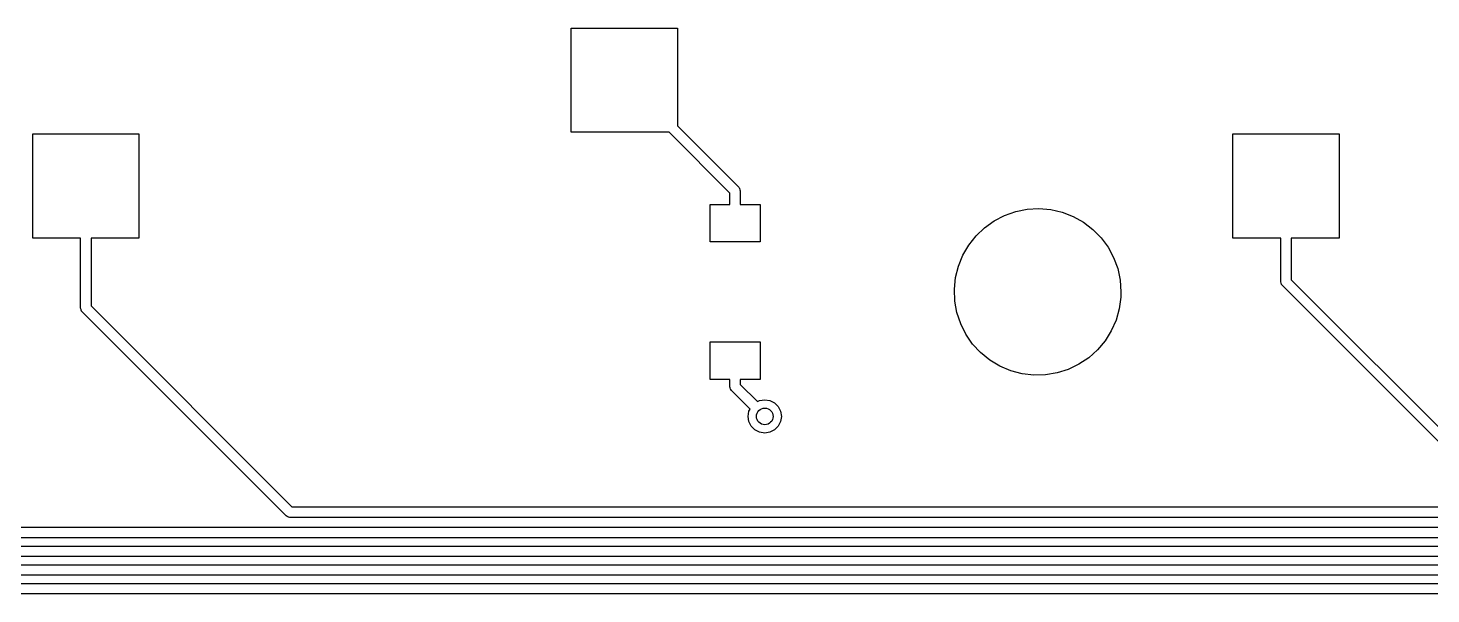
# Model space of a CAD drawing. Extents: x -27 to 355, y -108 to 35.
# Drawn here: x 253.46 to 287.14, y -47.66 to -34.08 of the extents above; entities that cross this region are included whole.
import ezdxf

# ---------------------------------------------------------------- set-up
doc = ezdxf.new("R2010")
doc.units = 0
doc.layers.add('BLACK', color=7, linetype='CONTINUOUS')

msp = doc.modelspace()

# ---------------------------------------------------------------- linework, layer by layer
at = {"layer": 'BLACK', "linetype": 'CONTINUOUS'}
for p, q in [((266.505, -36.5833), (266.505, -34.0833)), ((266.505, -34.0833), (269.054, -34.0833)), ((269.054, -34.0833), (269.054, -36.4315)), ((253.577, -39.1233), (253.577, -36.6233)), ((253.577, -36.6233), (256.127, -36.6233)), ((256.127, -36.6233), (256.127, -39.1233)), ((268.853, -36.5833), (266.505, -36.5833)), ((270.312, -38.0431), (268.853, -36.5833)), ((269.054, -36.4315), (270.526, -37.9029)), ((282.39, -39.1233), (282.39, -36.6233)), ((282.39, -36.6233), (284.94, -36.6233)), ((284.94, -36.6233), (284.94, -39.1233)), ((270.312, -38.3133), (270.312, -38.0431)), ((270.526, -37.9029), (270.539, -37.9207)), ((270.539, -37.9207), (270.543, -37.9238)), ((270.543, -37.9238), (270.543, -37.9265)), ((270.543, -37.9265), (270.547, -37.9317)), ((270.547, -37.9317), (270.554, -37.9618)), ((270.554, -37.9618), (270.562, -37.9913)), ((270.562, -37.9913), (270.562, -38.3133)), ((269.837, -39.2133), (269.837, -38.3133)), ((269.837, -38.3133), (270.312, -38.3133)), ((270.562, -38.3133), (271.037, -38.3133)), ((271.037, -38.3133), (271.037, -39.2133)), ((276.426, -38.8728), (276.656, -38.7085)), ((276.656, -38.7085), (276.907, -38.5783)), ((276.907, -38.5783), (277.173, -38.4847)), ((277.173, -38.4847), (277.45, -38.4296)), ((277.45, -38.4296), (277.733, -38.414)), ((277.733, -38.414), (278.014, -38.4384)), ((278.014, -38.4384), (278.289, -38.5022)), ((278.289, -38.5022), (278.553, -38.6041)), ((278.553, -38.6041), (278.799, -38.7422)), ((276.222, -39.0678), (276.426, -38.8728)), ((278.799, -38.7422), (279.024, -38.9136)), ((279.024, -38.9136), (279.222, -39.1149)), ((254.727, -39.1233), (253.577, -39.1233)), ((254.727, -40.8033), (254.727, -39.1233)), ((256.127, -39.1233), (254.977, -39.1233)), ((254.977, -39.1233), (254.977, -40.7515)), ((271.037, -39.2133), (269.837, -39.2133)), ((275.905, -39.5339), (276.047, -39.2896)), ((276.047, -39.2896), (276.222, -39.0678)), ((279.222, -39.1149), (279.39, -39.3421)), ((279.39, -39.3421), (279.524, -39.5908)), ((283.54, -39.1233), (282.39, -39.1233)), ((283.54, -40.1754), (283.54, -39.1233)), ((284.94, -39.1233), (283.79, -39.1233)), ((283.79, -39.1233), (283.79, -40.1236)), ((275.799, -39.7958), (275.905, -39.5339)), ((279.524, -39.5908), (279.622, -39.8558)), ((275.702, -40.351), (275.731, -40.0699)), ((275.731, -40.0699), (275.799, -39.7958)), ((279.622, -39.8558), (279.681, -40.132)), ((275.713, -40.6333), (275.702, -40.351)), ((279.681, -40.132), (279.701, -40.4138)), ((283.549, -40.2049), (283.54, -40.1754)), ((283.555, -40.235), (283.549, -40.2049)), ((283.559, -40.2402), (283.555, -40.235)), ((283.56, -40.2429), (283.559, -40.2402)), ((283.563, -40.2459), (283.56, -40.2429)), ((283.577, -40.2638), (283.563, -40.2459)), ((288.651, -45.3379), (283.577, -40.2638)), ((283.79, -40.1236), (288.791, -45.1245)), ((275.764, -40.9112), (275.713, -40.6333)), ((279.697, -40.5394), (279.66, -40.8194)), ((279.701, -40.4138), (279.697, -40.5394)), ((254.736, -40.8328), (254.727, -40.8033)), ((254.743, -40.8629), (254.736, -40.8328)), ((254.747, -40.8681), (254.743, -40.8629)), ((254.747, -40.8708), (254.747, -40.8681)), ((254.751, -40.8739), (254.747, -40.8708)), ((254.764, -40.8917), (254.751, -40.8739)), ((259.66, -45.7874), (254.764, -40.8917)), ((254.977, -40.7515), (259.8, -45.574)), ((275.853, -41.1792), (275.764, -40.9112)), ((279.66, -40.8194), (279.583, -41.0913)), ((275.98, -41.4319), (275.853, -41.1792)), ((279.469, -41.3497), (279.319, -41.5894)), ((279.583, -41.0913), (279.469, -41.3497)), ((269.837, -42.5133), (269.837, -41.6133)), ((269.837, -41.6133), (271.037, -41.6133)), ((271.037, -41.6133), (271.037, -42.5133)), ((276.14, -41.6643), (275.98, -41.4319)), ((276.332, -41.8717), (276.14, -41.6643)), ((279.319, -41.5894), (279.137, -41.8056)), ((276.551, -42.0501), (276.332, -41.8717)), ((276.793, -42.1958), (276.551, -42.0501)), ((278.927, -41.9941), (278.692, -42.1511)), ((279.137, -41.8056), (278.927, -41.9941)), ((277.053, -42.306), (276.793, -42.1958)), ((277.326, -42.3784), (277.053, -42.306)), ((277.607, -42.4116), (277.326, -42.3784)), ((277.889, -42.4049), (277.607, -42.4116)), ((278.168, -42.3585), (277.889, -42.4049)), ((278.437, -42.2734), (278.168, -42.3585)), ((278.692, -42.1511), (278.437, -42.2734)), ((270.312, -42.5133), (269.837, -42.5133)), ((270.312, -42.6883), (270.312, -42.5133)), ((270.321, -42.7178), (270.312, -42.6883)), ((270.328, -42.7479), (270.321, -42.7178)), ((270.332, -42.7531), (270.328, -42.7479)), ((270.332, -42.7558), (270.332, -42.7531)), ((270.336, -42.7589), (270.332, -42.7558)), ((270.349, -42.7767), (270.336, -42.7589)), ((271.037, -42.5133), (270.562, -42.5133)), ((270.562, -42.5133), (270.562, -42.6365)), ((270.562, -42.6365), (270.973, -43.0474)), ((270.797, -43.2242), (270.349, -42.7767)), ((270.973, -43.0474), (271.026, -43.0204)), ((271.026, -43.0204), (271.15, -43.0008)), ((271.15, -43.0008), (271.274, -43.0204)), ((271.274, -43.0204), (271.385, -43.0772)), ((271.385, -43.0772), (271.474, -43.1657)), ((270.75, -43.4008), (270.77, -43.2772)), ((270.77, -43.5244), (270.75, -43.4008)), ((270.77, -43.2772), (270.797, -43.2242)), ((271.474, -43.1657), (271.53, -43.2772)), ((271.53, -43.2772), (271.55, -43.4008)), ((271.55, -43.4008), (271.53, -43.5244)), ((270.826, -43.6359), (270.77, -43.5244)), ((270.915, -43.7244), (270.826, -43.6359)), ((271.026, -43.7812), (270.915, -43.7244)), ((271.385, -43.7244), (271.274, -43.7812)), ((271.474, -43.6359), (271.385, -43.7244)), ((271.53, -43.5244), (271.474, -43.6359)), ((271.15, -43.8008), (271.026, -43.7812)), ((271.274, -43.7812), (271.15, -43.8008)), ((259.687, -45.8022), (259.66, -45.7874)), ((259.8, -45.574), (337.049, -45.574)), ((237.104, -46.0628), (342.56, -46.0628)), ((259.713, -45.8189), (259.687, -45.8022)), ((259.719, -45.8198), (259.713, -45.8189)), ((259.722, -45.8212), (259.719, -45.8198)), ((259.726, -45.8208), (259.722, -45.8212)), ((259.748, -45.824), (259.726, -45.8208)), ((337.101, -45.824), (259.748, -45.824)), ((342.612, -46.3128), (237.052, -46.3128)), ((342.798, -46.7623), (216.687, -46.7623)), ((216.738, -46.5123), (342.747, -46.5123)), ((197.349, -46.9619), (342.933, -46.9619)), ((178.099, -47.4114), (343.119, -47.4114)), ((342.985, -47.2119), (197.298, -47.2119)), ((343.171, -47.6614), (178.048, -47.6614))]:
    msp.add_line(p, q, dxfattribs=at)
at = {"layer": 'BLACK'}
msp.add_circle((271.15, -43.4008), 0.2, dxfattribs=at)

doc.saveas('drawing.dxf')
